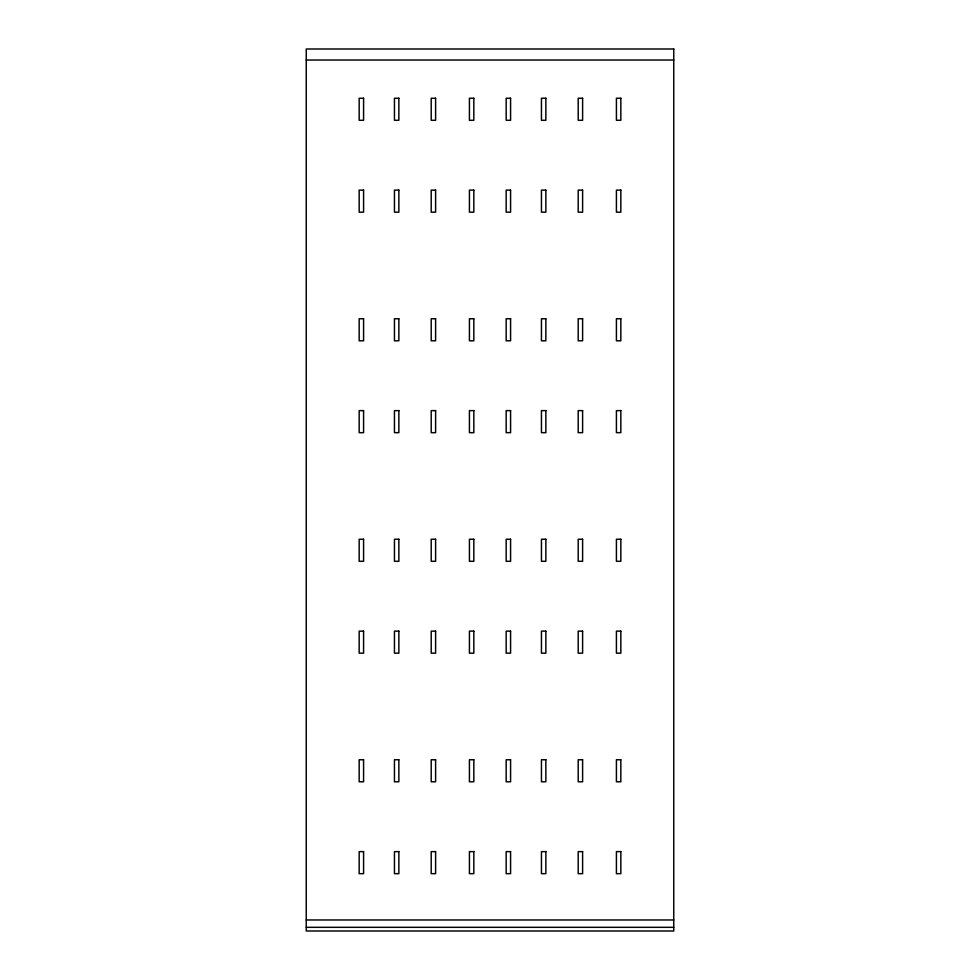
<?xml version="1.0" encoding="UTF-8"?>
<svg xmlns="http://www.w3.org/2000/svg" width="980" height="980" viewBox="0 0 980 980"><rect width="100%" height="100%" fill="white"/><g stroke="black" fill="none" stroke-linecap="round" stroke-linejoin="round"><path stroke-width="1.47" d="M306.25 60.025L673.75 60.025M306.25 919.975L673.75 919.975M306.25 927.325L673.75 927.325M673.75 49L306.25 49L306.25 931L673.75 931L673.75 49M363.58 98.245L359.17 98.245L359.17 120.295L363.58 120.295L363.58 98.245M398.86 98.245L394.45 98.245L394.45 120.295L398.86 120.295L398.86 98.245M435.61 98.245L431.2 98.245L431.2 120.295L435.61 120.295L435.61 98.245M473.83 98.245L469.42 98.245L469.42 120.295L473.83 120.295L473.83 98.245M510.58 98.245L506.17 98.245L506.17 120.295L510.58 120.295L510.58 98.245M545.86 98.245L541.45 98.245L541.45 120.295L545.86 120.295L545.86 98.245M582.61 98.245L578.2 98.245L578.2 120.295L582.61 120.295L582.61 98.245M620.83 98.245L616.42 98.245L616.42 120.295L620.83 120.295L620.83 98.245M363.58 190.12L359.17 190.12L359.17 212.17L363.58 212.17L363.58 190.12M398.86 190.12L394.45 190.12L394.45 212.17L398.86 212.17L398.86 190.12M435.61 190.12L431.2 190.12L431.2 212.17L435.61 212.17L435.61 190.12M473.83 190.12L469.42 190.12L469.42 212.17L473.83 212.17L473.83 190.12M510.58 190.12L506.17 190.12L506.17 212.17L510.58 212.17L510.58 190.12M545.86 190.12L541.45 190.12L541.45 212.17L545.86 212.17L545.86 190.12M582.61 190.12L578.2 190.12L578.2 212.17L582.61 212.17L582.61 190.12M620.83 190.12L616.42 190.12L616.42 212.17L620.83 212.17L620.83 190.12M363.58 318.745L359.17 318.745L359.17 340.795L363.58 340.795L363.58 318.745M398.86 318.745L394.45 318.745L394.45 340.795L398.86 340.795L398.86 318.745M435.61 318.745L431.2 318.745L431.2 340.795L435.61 340.795L435.61 318.745M473.83 318.745L469.42 318.745L469.42 340.795L473.83 340.795L473.83 318.745M510.58 318.745L506.17 318.745L506.17 340.795L510.58 340.795L510.58 318.745M545.86 318.745L541.45 318.745L541.45 340.795L545.86 340.795L545.86 318.745M582.61 318.745L578.2 318.745L578.2 340.795L582.61 340.795L582.61 318.745M620.83 318.745L616.42 318.745L616.42 340.795L620.83 340.795L620.83 318.745M363.58 410.62L359.17 410.62L359.17 432.67L363.58 432.67L363.58 410.62M398.86 410.62L394.45 410.62L394.45 432.67L398.86 432.67L398.86 410.62M435.61 410.62L431.2 410.62L431.2 432.67L435.61 432.67L435.61 410.62M473.83 410.62L469.42 410.62L469.42 432.67L473.83 432.67L473.83 410.62M510.58 410.62L506.17 410.62L506.17 432.67L510.58 432.67L510.58 410.62M545.86 410.62L541.45 410.62L541.45 432.67L545.86 432.67L545.86 410.62M582.61 410.62L578.2 410.62L578.2 432.67L582.61 432.67L582.61 410.62M620.83 410.62L616.42 410.62L616.42 432.67L620.83 432.67L620.83 410.62M363.58 539.245L359.17 539.245L359.17 561.295L363.58 561.295L363.58 539.245M398.86 539.245L394.45 539.245L394.45 561.295L398.86 561.295L398.86 539.245M435.61 539.245L431.2 539.245L431.2 561.295L435.61 561.295L435.61 539.245M473.83 539.245L469.42 539.245L469.42 561.295L473.83 561.295L473.83 539.245M510.58 539.245L506.17 539.245L506.17 561.295L510.58 561.295L510.58 539.245M545.86 539.245L541.45 539.245L541.45 561.295L545.86 561.295L545.86 539.245M582.61 539.245L578.2 539.245L578.2 561.295L582.61 561.295L582.61 539.245M620.83 539.245L616.42 539.245L616.42 561.295L620.83 561.295L620.83 539.245M363.58 631.12L359.17 631.12L359.17 653.17L363.58 653.17L363.58 631.12M398.86 631.12L394.45 631.12L394.45 653.17L398.86 653.17L398.86 631.12M435.61 631.12L431.2 631.12L431.2 653.17L435.61 653.17L435.61 631.12M473.83 631.12L469.42 631.12L469.42 653.17L473.83 653.17L473.83 631.12M510.58 631.12L506.17 631.12L506.17 653.17L510.58 653.17L510.58 631.12M545.86 631.12L541.45 631.12L541.45 653.17L545.86 653.17L545.86 631.12M582.61 631.12L578.2 631.12L578.2 653.17L582.61 653.17L582.61 631.12M620.83 631.12L616.42 631.12L616.42 653.17L620.83 653.17L620.83 631.12M363.58 759.745L359.17 759.745L359.17 781.795L363.58 781.795L363.58 759.745M398.86 759.745L394.45 759.745L394.45 781.795L398.86 781.795L398.86 759.745M435.61 759.745L431.2 759.745L431.2 781.795L435.61 781.795L435.61 759.745M473.83 759.745L469.42 759.745L469.42 781.795L473.83 781.795L473.83 759.745M510.58 759.745L506.17 759.745L506.17 781.795L510.58 781.795L510.58 759.745M545.86 759.745L541.45 759.745L541.45 781.795L545.86 781.795L545.86 759.745M582.61 759.745L578.2 759.745L578.2 781.795L582.61 781.795L582.61 759.745M620.83 759.745L616.42 759.745L616.42 781.795L620.83 781.795L620.83 759.745M363.58 851.62L359.17 851.62L359.17 873.67L363.58 873.67L363.58 851.62M398.86 851.62L394.45 851.62L394.45 873.67L398.86 873.67L398.86 851.62M435.61 851.62L431.2 851.62L431.2 873.67L435.61 873.67L435.61 851.62M473.83 851.62L469.42 851.62L469.42 873.67L473.83 873.67L473.83 851.62M510.58 851.62L506.17 851.62L506.17 873.67L510.58 873.67L510.58 851.62M545.86 851.62L541.45 851.62L541.45 873.67L545.86 873.67L545.86 851.62M582.61 851.62L578.2 851.62L578.2 873.67L582.61 873.67L582.61 851.62M620.83 851.62L616.42 851.62L616.42 873.67L620.83 873.67L620.83 851.62"/></g></svg>
